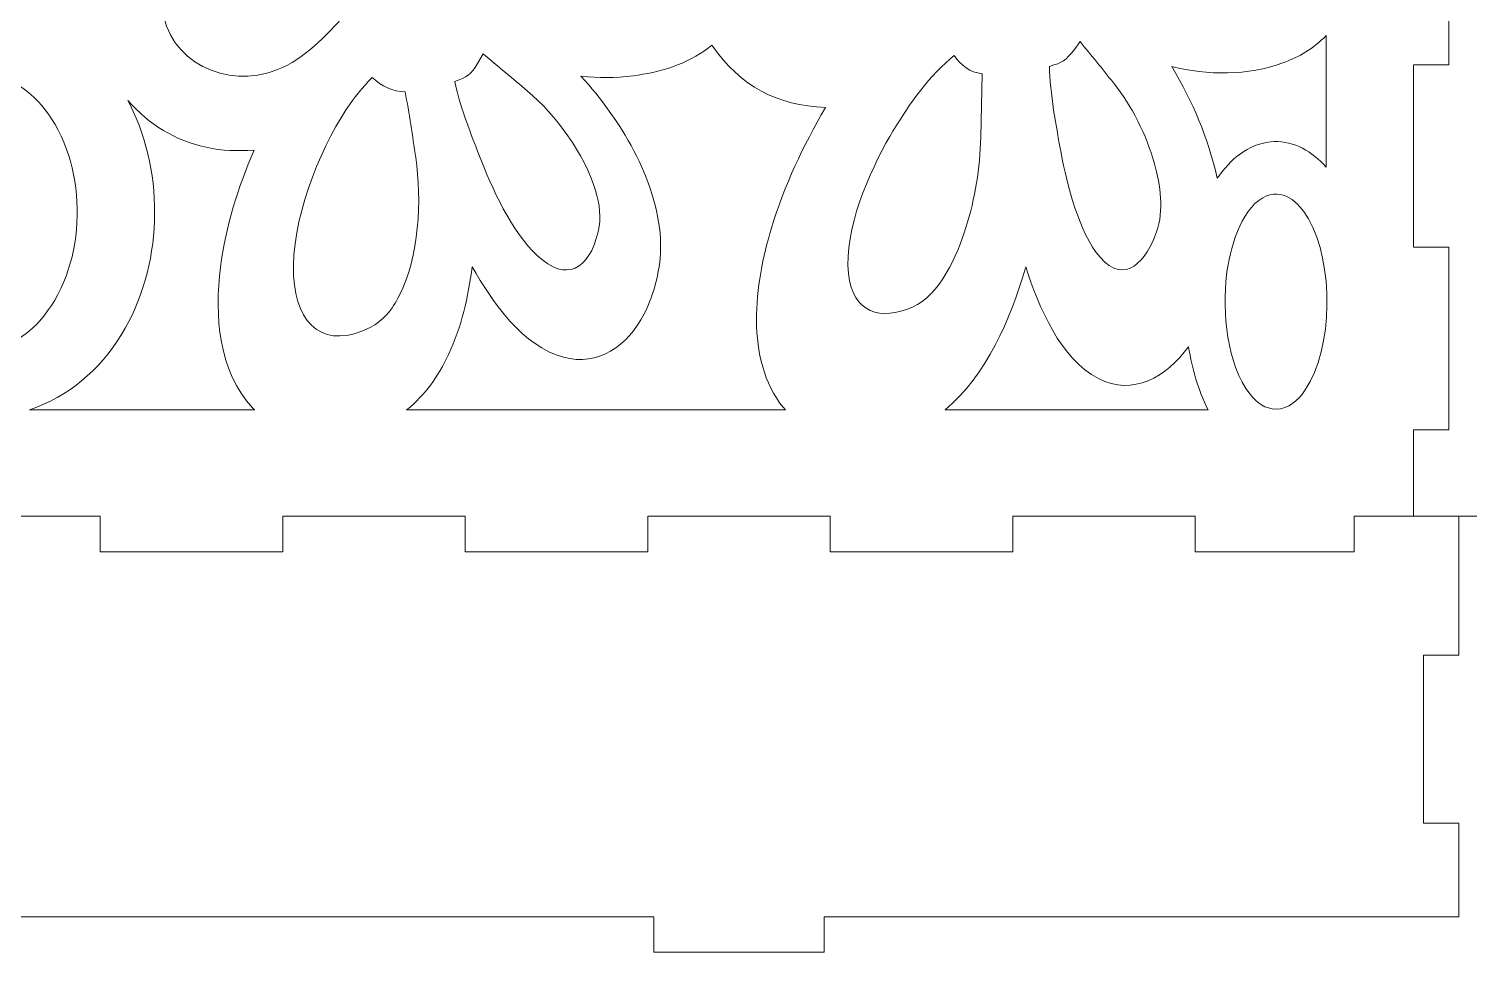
# Model space of a CAD drawing. Header units: centimetres. Extents: x -59 to 59, y -29 to 29.
# Drawn here: x -33.26 to -23.11, y 7.34 to 13.84 of the extents above; entities that cross this region are included whole.
import ezdxf

# ---------------------------------------------------------------- set-up
doc = ezdxf.new("R2010")
doc.units = ezdxf.units.CM
doc.header["$MEASUREMENT"] = 0
doc.layers.add('Camada 1', color=7, linetype='Continuous')

msp = doc.modelspace()

# ---------------------------------------------------------------- linework, layer by layer
at = {"layer": 'Camada 1', "color": 250, "lineweight": 9}
for points, knots in [([(-23.50574, 10.4109), (-23.50574, 10.4109), (-23.50574, 11.01903), (-23.50574, 11.01903), (-23.50574, 11.01903), (-23.50574, 11.01903), (-23.25577, 11.01903), (-23.25577, 11.01903), (-23.25577, 11.01903), (-23.25577, 11.01903), (-23.25577, 12.30459), (-23.25577, 12.30459), (-23.25577, 12.30459), (-23.25577, 12.30459), (-23.50574, 12.30459), (-23.50574, 12.30459), (-23.50574, 12.30459), (-23.50574, 12.30459), (-23.50574, 13.59017), (-23.50574, 13.59017), (-23.50574, 13.59017), (-23.50574, 13.59017), (-23.25577, 13.59017), (-23.25577, 13.59017), (-23.25577, 13.59017), (-23.25577, 13.59017), (-23.25577, 14.87624), (-23.25577, 14.87624), (-23.25577, 14.87624), (-23.25577, 14.87624), (-23.50574, 14.87624), (-23.50574, 14.87624), (-23.50574, 14.87624), (-23.50574, 14.87624), (-23.50574, 16.16182), (-23.50574, 16.16182), (-23.50574, 16.16182), (-23.50574, 16.16182), (-23.25577, 16.16182), (-23.25577, 16.16182), (-23.25577, 16.16182), (-23.25577, 16.16182), (-23.25577, 17.4479), (-23.25577, 17.4479), (-23.25577, 17.4479), (-23.25577, 17.4479), (-23.50574, 17.4479), (-23.50574, 17.4479), (-23.50574, 17.4479), (-23.50574, 17.4479), (-23.50574, 21.49011), (-23.50574, 21.49011), (-23.50574, 21.49011), (-23.50574, 21.49011), (-45.86582, 21.49011), (-45.86582, 21.49011), (-45.86582, 21.49011), (-45.86582, 21.49011), (-45.86582, 17.4479), (-45.86582, 17.4479), (-45.86582, 17.4479), (-45.86582, 17.4479), (-46.11579, 17.4479), (-46.11579, 17.4479), (-46.11579, 17.4479), (-46.11579, 17.4479), (-46.11579, 16.16182), (-46.11579, 16.16182), (-46.11579, 16.16182), (-46.11579, 16.16182), (-45.86582, 16.16182), (-45.86582, 16.16182), (-45.86582, 16.16182), (-45.86582, 16.16182), (-45.86582, 14.87624), (-45.86582, 14.87624), (-45.86582, 14.87624), (-45.86582, 14.87624), (-46.11579, 14.87624), (-46.11579, 14.87624), (-46.11579, 14.87624), (-46.11579, 14.87624), (-46.11579, 13.59017), (-46.11579, 13.59017), (-46.11579, 13.59017), (-46.11579, 13.59017), (-45.86582, 13.59017), (-45.86582, 13.59017), (-45.86582, 13.59017), (-45.86582, 13.59017), (-45.86582, 12.30459), (-45.86582, 12.30459), (-45.86582, 12.30459), (-45.86582, 12.30459), (-46.11579, 12.30459), (-46.11579, 12.30459), (-46.11579, 12.30459), (-46.11579, 12.30459), (-46.11579, 11.01903), (-46.11579, 11.01903), (-46.11579, 11.01903), (-46.11579, 11.01903), (-45.86582, 11.01903), (-45.86582, 11.01903), (-45.86582, 11.01903), (-45.86582, 11.01903), (-45.86582, 10.4109), (-45.86582, 10.4109)], [0, 0, 0, 0, 0.03571429, 0.03571429, 0.03571429, 0.03571429, 0.07142857, 0.07142857, 0.07142857, 0.07142857, 0.10714286, 0.10714286, 0.10714286, 0.10714286, 0.14285714, 0.14285714, 0.14285714, 0.14285714, 0.17857143, 0.17857143, 0.17857143, 0.17857143, 0.21428571, 0.21428571, 0.21428571, 0.21428571, 0.25, 0.25, 0.25, 0.25, 0.28571429, 0.28571429, 0.28571429, 0.28571429, 0.32142857, 0.32142857, 0.32142857, 0.32142857, 0.35714286, 0.35714286, 0.35714286, 0.35714286, 0.39285714, 0.39285714, 0.39285714, 0.39285714, 0.42857143, 0.42857143, 0.42857143, 0.42857143, 0.46428571, 0.46428571, 0.46428571, 0.46428571, 0.5, 0.5, 0.5, 0.5, 0.53571429, 0.53571429, 0.53571429, 0.53571429, 0.57142857, 0.57142857, 0.57142857, 0.57142857, 0.60714286, 0.60714286, 0.60714286, 0.60714286, 0.64285714, 0.64285714, 0.64285714, 0.64285714, 0.67857143, 0.67857143, 0.67857143, 0.67857143, 0.71428571, 0.71428571, 0.71428571, 0.71428571, 0.75, 0.75, 0.75, 0.75, 0.78571429, 0.78571429, 0.78571429, 0.78571429, 0.82142857, 0.82142857, 0.82142857, 0.82142857, 0.85714286, 0.85714286, 0.85714286, 0.85714286, 0.89285714, 0.89285714, 0.89285714, 0.89285714, 0.92857143, 0.92857143, 0.92857143, 0.92857143, 1, 1, 1, 1]), ([(-25.04304, 10.16093), (-25.04304, 10.16093), (-25.04304, 10.4109), (-25.04304, 10.4109), (-25.04304, 10.4109), (-25.04304, 10.4109), (-26.32861, 10.4109), (-26.32861, 10.4109), (-26.32861, 10.4109), (-26.32861, 10.4109), (-26.32861, 10.16093), (-26.32861, 10.16093), (-26.32861, 10.16093), (-26.32861, 10.16093), (-27.6147, 10.16093), (-27.6147, 10.16093), (-27.6147, 10.16093), (-27.6147, 10.16093), (-27.6147, 10.4109), (-27.6147, 10.4109), (-27.6147, 10.4109), (-27.6147, 10.4109), (-28.90026, 10.4109), (-28.90026, 10.4109), (-28.90026, 10.4109), (-28.90026, 10.4109), (-28.90026, 10.16093), (-28.90026, 10.16093), (-28.90026, 10.16093), (-28.90026, 10.16093), (-30.18582, 10.16093), (-30.18582, 10.16093), (-30.18582, 10.16093), (-30.18582, 10.16093), (-30.18582, 10.4109), (-30.18582, 10.4109), (-30.18582, 10.4109), (-30.18582, 10.4109), (-31.47139, 10.4109), (-31.47139, 10.4109), (-31.47139, 10.4109), (-31.47139, 10.4109), (-31.47139, 10.16093), (-31.47139, 10.16093), (-31.47139, 10.16093), (-31.47139, 10.16093), (-32.75747, 10.16093), (-32.75747, 10.16093), (-32.75747, 10.16093), (-32.75747, 10.16093), (-32.75747, 10.4109), (-32.75747, 10.4109), (-32.75747, 10.4109), (-32.75747, 10.4109), (-34.04304, 10.4109), (-34.04304, 10.4109), (-34.04304, 10.4109), (-34.04304, 10.4109), (-34.04304, 10.16093), (-34.04304, 10.16093), (-34.04304, 10.16093), (-34.04304, 10.16093), (-35.32861, 10.16093), (-35.32861, 10.16093), (-35.32861, 10.16093), (-35.32861, 10.16093), (-35.32861, 10.4109), (-35.32861, 10.4109), (-35.32861, 10.4109), (-35.32861, 10.4109), (-36.61418, 10.4109), (-36.61418, 10.4109), (-36.61418, 10.4109), (-36.61418, 10.4109), (-36.61418, 10.16093), (-36.61418, 10.16093), (-36.61418, 10.16093), (-36.61418, 10.16093), (-37.90026, 10.16093), (-37.90026, 10.16093), (-37.90026, 10.16093), (-37.90026, 10.16093), (-37.90026, 10.4109), (-37.90026, 10.4109), (-37.90026, 10.4109), (-37.90026, 10.4109), (-39.18583, 10.4109), (-39.18583, 10.4109), (-39.18583, 10.4109), (-39.18583, 10.4109), (-39.18583, 10.16093), (-39.18583, 10.16093), (-39.18583, 10.16093), (-39.18583, 10.16093), (-40.47139, 10.16093), (-40.47139, 10.16093), (-40.47139, 10.16093), (-40.47139, 10.16093), (-40.47139, 10.4109), (-40.47139, 10.4109), (-40.47139, 10.4109), (-40.47139, 10.4109), (-41.75696, 10.4109), (-41.75696, 10.4109), (-41.75696, 10.4109), (-41.75696, 10.4109), (-41.75696, 10.16093), (-41.75696, 10.16093), (-41.75696, 10.16093), (-41.75696, 10.16093), (-43.04303, 10.16093), (-43.04303, 10.16093), (-43.04303, 10.16093), (-43.04303, 10.16093), (-43.04303, 10.4109), (-43.04303, 10.4109), (-43.04303, 10.4109), (-43.04303, 10.4109), (-44.32861, 10.4109), (-44.32861, 10.4109), (-44.32861, 10.4109), (-44.32861, 10.4109), (-44.32861, 10.16093), (-44.32861, 10.16093)], [0, 0, 0, 0, 0.03125, 0.03125, 0.03125, 0.03125, 0.0625, 0.0625, 0.0625, 0.0625, 0.09375, 0.09375, 0.09375, 0.09375, 0.125, 0.125, 0.125, 0.125, 0.15625, 0.15625, 0.15625, 0.15625, 0.1875, 0.1875, 0.1875, 0.1875, 0.21875, 0.21875, 0.21875, 0.21875, 0.25, 0.25, 0.25, 0.25, 0.28125, 0.28125, 0.28125, 0.28125, 0.3125, 0.3125, 0.3125, 0.3125, 0.34375, 0.34375, 0.34375, 0.34375, 0.375, 0.375, 0.375, 0.375, 0.40625, 0.40625, 0.40625, 0.40625, 0.4375, 0.4375, 0.4375, 0.4375, 0.46875, 0.46875, 0.46875, 0.46875, 0.5, 0.5, 0.5, 0.5, 0.53125, 0.53125, 0.53125, 0.53125, 0.5625, 0.5625, 0.5625, 0.5625, 0.59375, 0.59375, 0.59375, 0.59375, 0.625, 0.625, 0.625, 0.625, 0.65625, 0.65625, 0.65625, 0.65625, 0.6875, 0.6875, 0.6875, 0.6875, 0.71875, 0.71875, 0.71875, 0.71875, 0.75, 0.75, 0.75, 0.75, 0.78125, 0.78125, 0.78125, 0.78125, 0.8125, 0.8125, 0.8125, 0.8125, 0.84375, 0.84375, 0.84375, 0.84375, 0.875, 0.875, 0.875, 0.875, 0.90625, 0.90625, 0.90625, 0.90625, 0.9375, 0.9375, 0.9375, 0.9375, 1, 1, 1, 1]), ([(-23.18583, 10.09093), (-23.18583, 10.09093), (-23.18583, 10.4109), (-23.18583, 10.4109), (-23.18583, 10.4109), (-23.18583, 10.4109), (-23.92427, 10.4109), (-23.92427, 10.4109), (-23.92427, 10.4109), (-23.92427, 10.4109), (-23.92427, 10.16093), (-23.92427, 10.16093)], [0, 0, 0, 0, 0.25, 0.25, 0.25, 0.25, 0.5, 0.5, 0.5, 0.5, 1, 1, 1, 1]), ([(-21.34401, 10.4109), (-21.34401, 10.4109), (-21.34401, 10.1609), (-21.34401, 10.1609), (-21.34401, 10.1609), (-21.34401, 10.1609), (-22.52714, 10.1609), (-22.52714, 10.1609), (-22.52714, 10.1609), (-22.52714, 10.1609), (-22.52714, 10.4109), (-22.52714, 10.4109), (-22.52714, 10.4109), (-22.52714, 10.4109), (-23.50574, 10.4109), (-23.50574, 10.4109)], [0, 0, 0, 0, 0.2, 0.2, 0.2, 0.2, 0.4, 0.4, 0.4, 0.4, 0.6, 0.6, 0.6, 0.6, 1, 1, 1, 1]), ([(-23.18583, 10.09093), (-23.18583, 10.09093), (-23.18583, 9.4323), (-23.18583, 9.4323), (-23.18583, 9.4323), (-23.18583, 9.4323), (-23.43583, 9.4323), (-23.43583, 9.4323), (-23.43583, 9.4323), (-23.43583, 9.4323), (-23.43583, 8.24917), (-23.43583, 8.24917), (-23.43583, 8.24917), (-23.43583, 8.24917), (-23.18583, 8.24917), (-23.18583, 8.24917), (-23.18583, 8.24917), (-23.18583, 8.24917), (-23.18583, 7.59053), (-23.18583, 7.59053)], [0, 0, 0, 0, 0.16666667, 0.16666667, 0.16666667, 0.16666667, 0.33333333, 0.33333333, 0.33333333, 0.33333333, 0.5, 0.5, 0.5, 0.5, 0.66666667, 0.66666667, 0.66666667, 0.66666667, 1, 1, 1, 1]), ([(-41.71415, 7.59053), (-41.71415, 7.59053), (-41.71415, 7.34057), (-41.71415, 7.34057), (-41.71415, 7.34057), (-41.71415, 7.34057), (-40.51415, 7.34057), (-40.51415, 7.34057), (-40.51415, 7.34057), (-40.51415, 7.34057), (-40.51415, 7.59053), (-40.51415, 7.59053), (-40.51415, 7.59053), (-40.51415, 7.59053), (-28.85747, 7.59053), (-28.85747, 7.59053), (-28.85747, 7.59053), (-28.85747, 7.59053), (-28.85747, 7.34057), (-28.85747, 7.34057), (-28.85747, 7.34057), (-28.85747, 7.34057), (-27.65747, 7.34057), (-27.65747, 7.34057), (-27.65747, 7.34057), (-27.65747, 7.34057), (-27.65747, 7.59053), (-27.65747, 7.59053)], [0, 0, 0, 0, 0.125, 0.125, 0.125, 0.125, 0.25, 0.25, 0.25, 0.25, 0.375, 0.375, 0.375, 0.375, 0.5, 0.5, 0.5, 0.5, 0.625, 0.625, 0.625, 0.625, 0.75, 0.75, 0.75, 0.75, 1, 1, 1, 1])]:
    msp.add_open_spline(points, degree=3, knots=knots, dxfattribs=at)
at = {"layer": 'Camada 1', "color": 1, "lineweight": 9}
for points, knots in [([(-31.07326, 13.89495), (-31.09583, 13.92252), (-31.11715, 14.01652), (-31.12192, 14.05591), (-31.12192, 14.05591), (-31.1285, 14.1103), (-31.12665, 14.16081), (-31.11813, 14.21476), (-31.11813, 14.21476), (-31.2995, 14.32062), (-31.39221, 14.38235), (-31.60322, 14.42151), (-31.60322, 14.42151), (-31.79351, 14.45682), (-32.12373, 14.46469), (-32.25973, 14.28324), (-32.25973, 14.28324), (-32.3045, 14.22353), (-32.31692, 14.14939), (-32.3203, 14.07418), (-32.3203, 14.07418), (-32.33905, 13.6575), (-31.93343, 13.43733), (-31.58396, 13.5309), (-31.58396, 13.5309), (-31.3745, 13.58698), (-31.23153, 13.73002), (-31.08071, 13.88862), (-31.08071, 13.88862), (-31.08071, 13.88862), (-31.07326, 13.89495), (-31.07326, 13.89495)], [0, 0, 0, 0, 0.11111111, 0.11111111, 0.11111111, 0.11111111, 0.22222222, 0.22222222, 0.22222222, 0.22222222, 0.33333333, 0.33333333, 0.33333333, 0.33333333, 0.44444444, 0.44444444, 0.44444444, 0.44444444, 0.55555556, 0.55555556, 0.55555556, 0.55555556, 0.66666667, 0.66666667, 0.66666667, 0.66666667, 0.77777778, 0.77777778, 0.77777778, 0.77777778, 1, 1, 1, 1]), ([(-28.44759, 13.7288), (-28.24537, 13.4332), (-27.98549, 13.304), (-27.64829, 13.28909), (-27.64829, 13.28909), (-27.80641, 13.01421), (-27.935, 12.74763), (-28.02871, 12.4389), (-28.02871, 12.4389), (-28.14673, 12.05002), (-28.21793, 11.51534), (-27.94611, 11.17837), (-27.94611, 11.17837), (-27.94611, 11.17837), (-27.9304, 11.15958), (-27.9304, 11.15958), (-27.9304, 11.15958), (-27.9304, 11.15958), (-30.59874, 11.15958), (-30.59874, 11.15958), (-30.59874, 11.15958), (-30.46697, 11.26709), (-30.37687, 11.39208), (-30.30283, 11.55086), (-30.30283, 11.55086), (-30.21169, 11.74634), (-30.16507, 11.95303), (-30.13657, 12.1683), (-30.13657, 12.1683), (-29.99341, 11.91199), (-29.77826, 11.60762), (-29.49356, 11.53057), (-29.49356, 11.53057), (-29.24846, 11.46426), (-29.04182, 11.60877), (-28.92561, 11.83578), (-28.92561, 11.83578), (-28.85232, 11.97894), (-28.80629, 12.16131), (-28.8092, 12.32525), (-28.8092, 12.32525), (-28.81668, 12.7463), (-29.07814, 13.18203), (-29.34, 13.47609), (-29.34, 13.47609), (-29.34, 13.47609), (-29.37064, 13.50987), (-29.37064, 13.50987), (-29.37064, 13.50987), (-29.24198, 13.49655), (-29.13157, 13.49668), (-29.0024, 13.5128), (-29.0024, 13.5128), (-28.82082, 13.53547), (-28.62135, 13.59388), (-28.47094, 13.70999), (-28.47094, 13.70999), (-28.47094, 13.70999), (-28.44759, 13.7288), (-28.44759, 13.7288)], [0, 0, 0, 0, 0.0625, 0.0625, 0.0625, 0.0625, 0.125, 0.125, 0.125, 0.125, 0.1875, 0.1875, 0.1875, 0.1875, 0.25, 0.25, 0.25, 0.25, 0.3125, 0.3125, 0.3125, 0.3125, 0.375, 0.375, 0.375, 0.375, 0.4375, 0.4375, 0.4375, 0.4375, 0.5, 0.5, 0.5, 0.5, 0.5625, 0.5625, 0.5625, 0.5625, 0.625, 0.625, 0.625, 0.625, 0.6875, 0.6875, 0.6875, 0.6875, 0.75, 0.75, 0.75, 0.75, 0.8125, 0.8125, 0.8125, 0.8125, 0.875, 0.875, 0.875, 0.875, 1, 1, 1, 1]), ([(-25.85462, 13.75333), (-25.77716, 13.65886), (-25.69491, 13.55916), (-25.61953, 13.46322), (-25.61953, 13.46322), (-25.4889, 13.29693), (-25.38823, 13.10169), (-25.32995, 12.89273), (-25.32995, 12.89273), (-25.28837, 12.74364), (-25.26273, 12.563), (-25.31487, 12.41297), (-25.31487, 12.41297), (-25.384, 12.21411), (-25.5374, 12.03089), (-25.7133, 12.23462), (-25.7133, 12.23462), (-25.86254, 12.40749), (-25.94588, 12.74561), (-25.98768, 12.96894), (-25.98768, 12.96894), (-26.02118, 13.14793), (-26.06769, 13.39405), (-26.06969, 13.57888), (-26.06969, 13.57888), (-25.97696, 13.60667), (-25.95638, 13.61781), (-25.89383, 13.69891), (-25.89383, 13.69891), (-25.89383, 13.69891), (-25.85462, 13.75333), (-25.85462, 13.75333)], [0, 0, 0, 0, 0.11111111, 0.11111111, 0.11111111, 0.11111111, 0.22222222, 0.22222222, 0.22222222, 0.22222222, 0.33333333, 0.33333333, 0.33333333, 0.33333333, 0.44444444, 0.44444444, 0.44444444, 0.44444444, 0.55555556, 0.55555556, 0.55555556, 0.55555556, 0.66666667, 0.66666667, 0.66666667, 0.66666667, 0.77777778, 0.77777778, 0.77777778, 0.77777778, 1, 1, 1, 1]), ([(-24.12032, 13.79548), (-24.21297, 13.70428), (-24.3071, 13.64638), (-24.42626, 13.60297), (-24.42626, 13.60297), (-24.6699, 13.51423), (-24.95876, 13.51466), (-25.20749, 13.57754), (-25.20749, 13.57754), (-25.05638, 13.32272), (-24.95612, 13.08337), (-24.88802, 12.79124), (-24.88802, 12.79124), (-24.79333, 12.92551), (-24.6732, 13.03015), (-24.5123, 13.047), (-24.5123, 13.047), (-24.37143, 13.06174), (-24.23966, 12.99523), (-24.13993, 12.89104), (-24.13993, 12.89104), (-24.13993, 12.89104), (-24.12033, 12.86975), (-24.12033, 12.86975), (-24.12033, 12.86975), (-24.12033, 12.86975), (-24.12032, 13.79548), (-24.12032, 13.79548)], [0, 0, 0, 0, 0.125, 0.125, 0.125, 0.125, 0.25, 0.25, 0.25, 0.25, 0.375, 0.375, 0.375, 0.375, 0.5, 0.5, 0.5, 0.5, 0.625, 0.625, 0.625, 0.625, 0.75, 0.75, 0.75, 0.75, 1, 1, 1, 1]), ([(-33.61488, 11.57685), (-33.79823, 11.58006), (-33.95043, 11.66924), (-34.07056, 11.81559), (-34.07056, 11.81559), (-34.40265, 12.22016), (-34.38961, 12.95877), (-34.03146, 13.33535), (-34.03146, 13.33535), (-33.7358, 13.64621), (-33.33331, 13.57077), (-33.09964, 13.20927), (-33.09964, 13.20927), (-32.83509, 12.80001), (-32.86067, 12.14413), (-33.18493, 11.78571), (-33.18493, 11.78571), (-33.30255, 11.6557), (-33.44514, 11.57982), (-33.61488, 11.57685)], [0, 0, 0, 0, 0.16666667, 0.16666667, 0.16666667, 0.16666667, 0.33333333, 0.33333333, 0.33333333, 0.33333333, 0.5, 0.5, 0.5, 0.5, 0.66666667, 0.66666667, 0.66666667, 0.66666667, 1, 1, 1, 1]), ([(-30.05961, 13.66657), (-29.95612, 13.58101), (-29.84805, 13.4928), (-29.7463, 13.40541), (-29.7463, 13.40541), (-29.54866, 13.23569), (-29.34545, 12.96658), (-29.26749, 12.70485), (-29.26749, 12.70485), (-29.23876, 12.60839), (-29.22603, 12.51264), (-29.24942, 12.41363), (-29.24942, 12.41363), (-29.31195, 12.14875), (-29.47358, 12.05517), (-29.6771, 12.24557), (-29.6771, 12.24557), (-29.8608, 12.41742), (-29.99719, 12.71918), (-30.08976, 12.95782), (-30.08976, 12.95782), (-30.14003, 13.08742), (-30.21908, 13.2906), (-30.24995, 13.42785), (-30.24995, 13.42785), (-30.24995, 13.42785), (-30.25868, 13.47135), (-30.25868, 13.47135), (-30.25868, 13.47135), (-30.17189, 13.50682), (-30.15039, 13.51645), (-30.09851, 13.5984), (-30.09851, 13.5984), (-30.09851, 13.5984), (-30.05961, 13.66657), (-30.05961, 13.66657)], [0, 0, 0, 0, 0.1, 0.1, 0.1, 0.1, 0.2, 0.2, 0.2, 0.2, 0.3, 0.3, 0.3, 0.3, 0.4, 0.4, 0.4, 0.4, 0.5, 0.5, 0.5, 0.5, 0.6, 0.6, 0.6, 0.6, 0.7, 0.7, 0.7, 0.7, 0.8, 0.8, 0.8, 0.8, 1, 1, 1, 1]), ([(-26.5449, 13.52694), (-26.5449, 13.52694), (-26.55424, 13.08053), (-26.55424, 13.08053), (-26.55424, 13.08053), (-26.56049, 12.85953), (-26.5923, 12.65321), (-26.65831, 12.4433), (-26.65831, 12.4433), (-26.71975, 12.24791), (-26.84228, 11.96762), (-27.03506, 11.88312), (-27.03506, 11.88312), (-27.2555, 11.78649), (-27.45627, 11.83982), (-27.48621, 12.11936), (-27.48621, 12.11936), (-27.51918, 12.42708), (-27.34027, 12.83367), (-27.19388, 13.08629), (-27.19388, 13.08629), (-27.08111, 13.2809), (-26.93913, 13.4846), (-26.77233, 13.62977), (-26.77233, 13.62977), (-26.77233, 13.62977), (-26.74148, 13.65575), (-26.74148, 13.65575), (-26.74148, 13.65575), (-26.69191, 13.58546), (-26.62897, 13.53659), (-26.5449, 13.52694)], [0, 0, 0, 0, 0.11111111, 0.11111111, 0.11111111, 0.11111111, 0.22222222, 0.22222222, 0.22222222, 0.22222222, 0.33333333, 0.33333333, 0.33333333, 0.33333333, 0.44444444, 0.44444444, 0.44444444, 0.44444444, 0.55555556, 0.55555556, 0.55555556, 0.55555556, 0.66666667, 0.66666667, 0.66666667, 0.66666667, 0.77777778, 0.77777778, 0.77777778, 0.77777778, 1, 1, 1, 1]), ([(-30.60785, 13.40064), (-30.58286, 13.25001), (-30.55614, 13.08815), (-30.53416, 12.9371), (-30.53416, 12.9371), (-30.49059, 12.6376), (-30.51111, 12.23582), (-30.65043, 11.96344), (-30.65043, 11.96344), (-30.69989, 11.86674), (-30.76266, 11.78796), (-30.85638, 11.74067), (-30.85638, 11.74067), (-31.16852, 11.58317), (-31.3762, 11.74225), (-31.39465, 12.10498), (-31.39465, 12.10498), (-31.41405, 12.48614), (-31.22094, 12.97498), (-31.02346, 13.2759), (-31.02346, 13.2759), (-30.96635, 13.36292), (-30.91265, 13.42823), (-30.84089, 13.50134), (-30.84089, 13.50134), (-30.77486, 13.4388), (-30.69762, 13.39934), (-30.60785, 13.40064)], [0, 0, 0, 0, 0.125, 0.125, 0.125, 0.125, 0.25, 0.25, 0.25, 0.25, 0.375, 0.375, 0.375, 0.375, 0.5, 0.5, 0.5, 0.5, 0.625, 0.625, 0.625, 0.625, 0.75, 0.75, 0.75, 0.75, 1, 1, 1, 1]), ([(-32.56356, 13.33965), (-32.40964, 13.16663), (-32.2304, 13.05664), (-32.01182, 13.00935), (-32.01182, 13.00935), (-31.89492, 12.98406), (-31.79243, 12.98126), (-31.67362, 12.98994), (-31.67362, 12.98994), (-31.78666, 12.7218), (-31.87211, 12.45908), (-31.90977, 12.16563), (-31.90977, 12.16563), (-31.95346, 11.82528), (-31.92379, 11.42965), (-31.68447, 11.1753), (-31.68447, 11.1753), (-31.68447, 11.1753), (-31.66929, 11.15957), (-31.66929, 11.15957), (-31.66929, 11.15957), (-31.66929, 11.15957), (-33.25509, 11.15958), (-33.25509, 11.15958), (-33.25509, 11.15958), (-32.98381, 11.25419), (-32.76451, 11.4344), (-32.60724, 11.69077), (-32.60724, 11.69077), (-32.31789, 12.16243), (-32.29715, 12.81203), (-32.54704, 13.30776), (-32.54704, 13.30776), (-32.54704, 13.30776), (-32.56356, 13.33965), (-32.56356, 13.33965)], [0, 0, 0, 0, 0.1, 0.1, 0.1, 0.1, 0.2, 0.2, 0.2, 0.2, 0.3, 0.3, 0.3, 0.3, 0.4, 0.4, 0.4, 0.4, 0.5, 0.5, 0.5, 0.5, 0.6, 0.6, 0.6, 0.6, 0.7, 0.7, 0.7, 0.7, 0.8, 0.8, 0.8, 0.8, 1, 1, 1, 1]), ([(-24.47374, 11.16407), (-24.55026, 11.16728), (-24.60739, 11.20724), (-24.65687, 11.26984), (-24.65687, 11.26984), (-24.82099, 11.47751), (-24.853, 11.85244), (-24.82156, 12.11105), (-24.82156, 12.11105), (-24.80004, 12.28806), (-24.72631, 12.56475), (-24.56581, 12.65422), (-24.56581, 12.65422), (-24.43097, 12.72939), (-24.31384, 12.62616), (-24.24454, 12.50503), (-24.24454, 12.50503), (-24.06695, 12.19462), (-24.0689, 11.59501), (-24.26818, 11.30039), (-24.26818, 11.30039), (-24.31917, 11.22501), (-24.38457, 11.16719), (-24.47374, 11.16407)], [0, 0, 0, 0, 0.14285714, 0.14285714, 0.14285714, 0.14285714, 0.28571429, 0.28571429, 0.28571429, 0.28571429, 0.42857143, 0.42857143, 0.42857143, 0.42857143, 0.57142857, 0.57142857, 0.57142857, 0.57142857, 0.71428571, 0.71428571, 0.71428571, 0.71428571, 1, 1, 1, 1]), ([(-25.09001, 11.60499), (-25.06242, 11.44051), (-25.02477, 11.30721), (-24.9515, 11.15958), (-24.9515, 11.15958), (-24.9515, 11.15958), (-26.80575, 11.15958), (-26.80575, 11.15958), (-26.80575, 11.15958), (-26.50961, 11.41161), (-26.34733, 11.78875), (-26.23698, 12.16812), (-26.23698, 12.16812), (-26.14744, 11.88788), (-25.99089, 11.51472), (-25.72534, 11.38008), (-25.72534, 11.38008), (-25.48003, 11.25571), (-25.24738, 11.38997), (-25.09001, 11.60499)], [0, 0, 0, 0, 0.16666667, 0.16666667, 0.16666667, 0.16666667, 0.33333333, 0.33333333, 0.33333333, 0.33333333, 0.5, 0.5, 0.5, 0.5, 0.66666667, 0.66666667, 0.66666667, 0.66666667, 1, 1, 1, 1])]:
    msp.add_open_spline(points, degree=3, knots=knots, dxfattribs=at)
at = {"layer": 'Camada 1', "color": 250, "lineweight": 9}
for points in [[(-23.92427, 10.16093), (-23.92427, 10.16093), (-25.04301, 10.16093), (-25.04301, 10.16093)], [(-27.65747, 7.59053), (-27.65747, 7.59053), (-23.18583, 7.59053), (-23.18583, 7.59053)]]:
    msp.add_open_spline(points, degree=3, dxfattribs=at)

doc.saveas('drawing.dxf')
